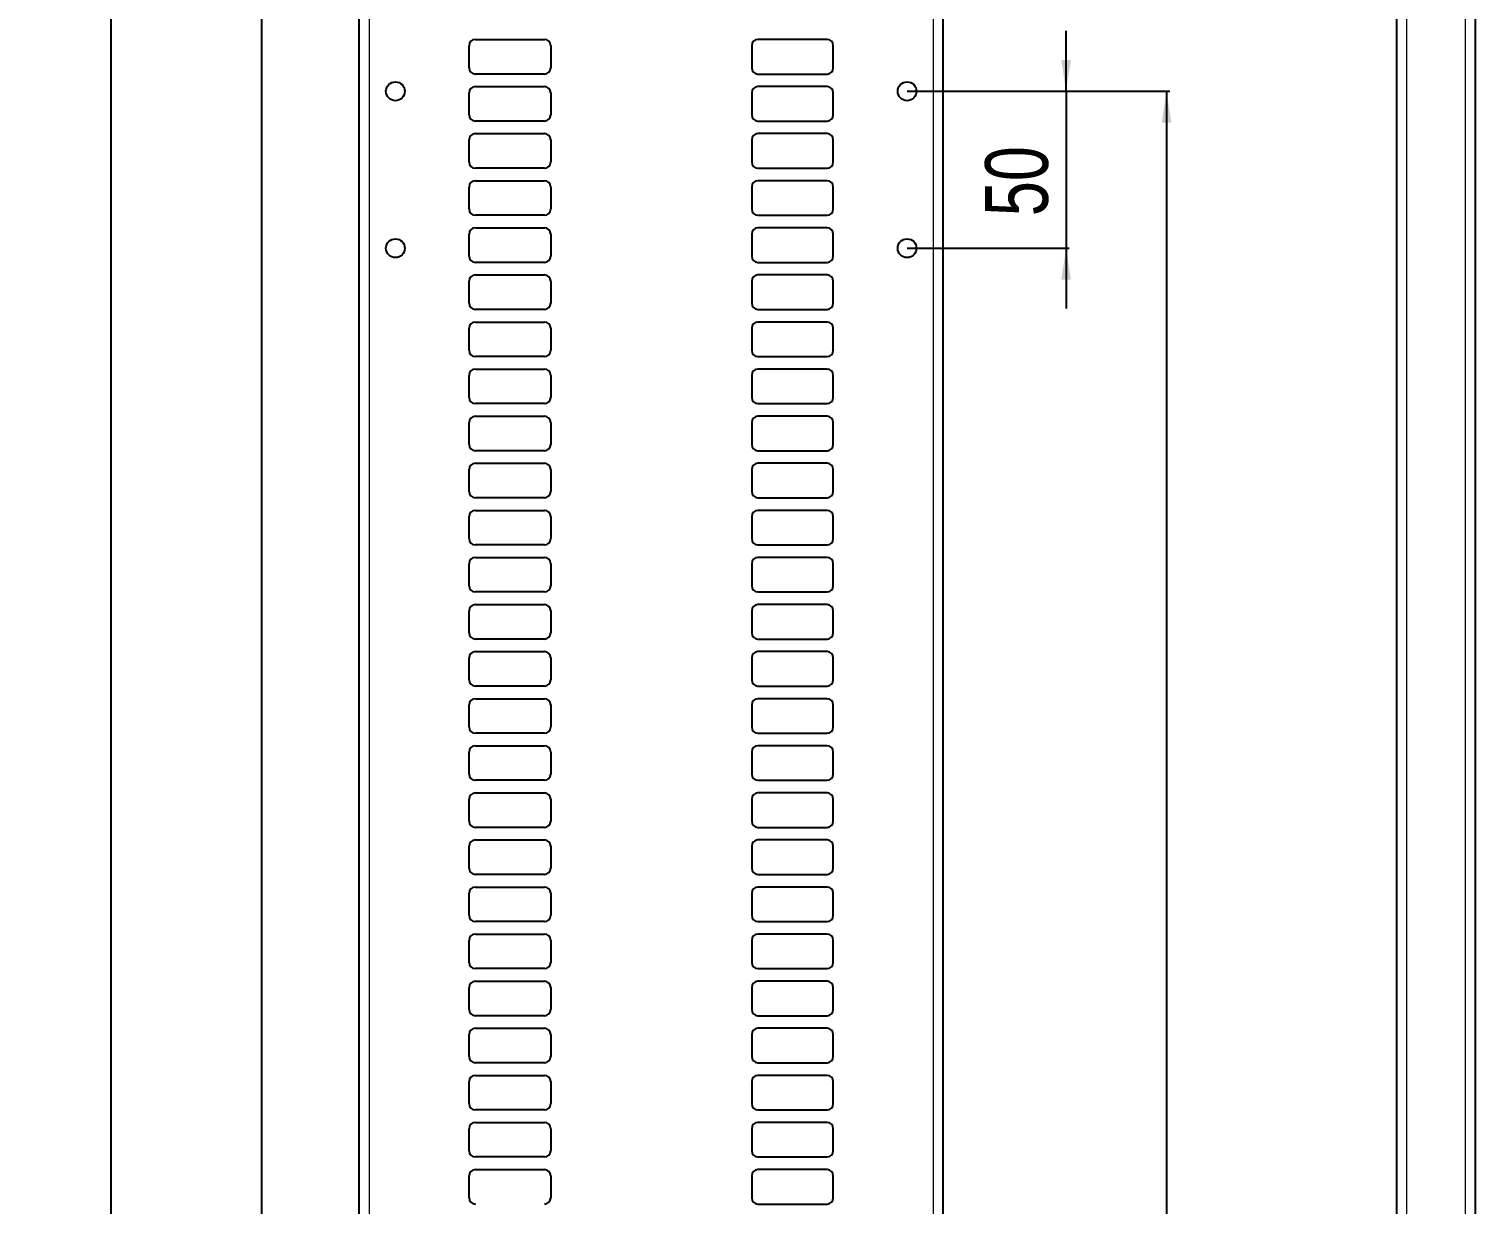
# Model space of a CAD drawing. Header units: millimetres. Extents: x -312 to 553, y -456 to 1988.
# Drawn here: x -312.1 to 148.6, y 1396.8 to 1771.1 of the extents above; entities that cross this region are included whole.
import ezdxf

# ---------------------------------------------------------------- set-up
doc = ezdxf.new("R2010")
doc.units = ezdxf.units.MM
doc.layers.add('FORMAT', color=7, linetype='Continuous')
doc.styles.add('SLDTEXTSTYLE0', font='TXT', dxfattribs={"width": 0.75})
doc.dimstyles.new('SLDDIMSTYLE0', dxfattribs={"dimtxt": 20, "dimasz": 10, "dimexe": 0, "dimexo": 0.0625, "dimgap": 5, "dimtad": 2, "dimdec": 1, "dimrnd": 1e-09, "dimzin": 12, "dimdsep": 46, "dimtxsty": 'SLDTEXTSTYLE0', "dimsah": 1, "dimcen": 0.09, "dimadec": 0, "dimazin": 3, "dimtfac": 1, "dimtofl": 0, "dimtmove": 0, "dimatfit": 3, "dimfxl": 0, "dimfrac": 2, "dimtolj": 1, "dimtzin": 12, "dimarcsym": 0})
doc.dimstyles.new('SLDDIMSTYLE1', dxfattribs={"dimtxt": 20, "dimasz": 10, "dimexe": 0, "dimexo": 0.0625, "dimgap": 5, "dimtad": 2, "dimdec": 1, "dimrnd": 1e-09, "dimzin": 12, "dimdsep": 46, "dimtxsty": 'SLDTEXTSTYLE0', "dimsah": 1, "dimcen": 0.09, "dimadec": 0, "dimazin": 3, "dimtfac": 1, "dimtmove": 0, "dimatfit": 0, "dimfxl": 0, "dimfrac": 2, "dimtolj": 1, "dimtzin": 12, "dimarcsym": 0})

# ---------------------------------------------------------------- blocks, each defined once
blk = doc.blocks.new('_D')
at = {"layer": 'FORMAT'}
for p, q in [((-178.34, 1842.76), (-286.98, 1842.76)), ((-285.98, 1842.76), (-285.98, -240.26)), ((-178.34, -240.26), (-286.98, -240.26))]:
    blk.add_line(p, q, dxfattribs=at)
for points in [[(-285.98, 1842.76), (-287.52, 1832.76), (-284.45, 1832.76)], [(-285.98, -240.26), (-284.45, -230.26), (-287.52, -230.26)]]:
    blk.add_solid(points, dxfattribs=at)
at = {"layer": 'FORMAT', "insert": (-311.77, 771.7), "char_height": 20, "attachment_point": 1, "rotation": 90, "style": 'SLDTEXTSTYLE0'}
blk.add_mtext('2083', dxfattribs=at)
blk = doc.blocks.new('_D_2')
at = {"layer": 'FORMAT'}
for p, q in [((-32.32, 1751.25), (51.32, 1751.25)), ((50.32, 1751.25), (50.32, -148.75)), ((-32.32, -148.75), (51.32, -148.75))]:
    blk.add_line(p, q, dxfattribs=at)
for points in [[(50.32, 1751.25), (48.78, 1741.25), (51.85, 1741.25)], [(50.32, -148.75), (51.85, -138.75), (48.78, -138.75)]]:
    blk.add_solid(points, dxfattribs=at)
at = {"layer": 'FORMAT', "insert": (24.53, 771.7), "char_height": 20, "attachment_point": 1, "rotation": 90, "style": 'SLDTEXTSTYLE0'}
blk.add_mtext('1900', dxfattribs=at)
blk = doc.blocks.new('_D_3')
at = {"layer": 'FORMAT'}
for p, q in [((18.32, 1751.25), (18.32, 1770.48)), ((-32.32, 1751.25), (19.32, 1751.25)), ((18.32, 1751.25), (18.32, 1701.25)), ((-32.32, 1701.25), (19.32, 1701.25)), ((18.32, 1701.25), (18.32, 1682.02))]:
    blk.add_line(p, q, dxfattribs=at)
for points in [[(18.32, 1751.25), (19.85, 1761.25), (16.78, 1761.25)], [(18.32, 1701.25), (16.78, 1691.25), (19.85, 1691.25)]]:
    blk.add_solid(points, dxfattribs=at)
at = {"layer": 'FORMAT', "insert": (-7.47, 1711.47), "char_height": 20, "attachment_point": 1, "rotation": 90, "style": 'SLDTEXTSTYLE0'}
blk.add_mtext('50', dxfattribs=at)
blk = doc.blocks.new('_D_5')
at = {"layer": 'FORMAT'}
for p, q in [((-191.84, 1826.25), (-238.98, 1826.25)), ((-237.98, 1826.25), (-237.98, -223.75)), ((-191.84, -223.75), (-238.98, -223.75))]:
    blk.add_line(p, q, dxfattribs=at)
for points in [[(-237.98, 1826.25), (-239.52, 1816.25), (-236.45, 1816.25)], [(-237.98, -223.75), (-236.45, -213.75), (-239.52, -213.75)]]:
    blk.add_solid(points, dxfattribs=at)
at = {"layer": 'FORMAT', "insert": (-263.77, 771.7), "char_height": 20, "attachment_point": 1, "rotation": 90, "style": 'SLDTEXTSTYLE0'}
blk.add_mtext('2050', dxfattribs=at)

msp = doc.modelspace()

# ---------------------------------------------------------------- linework, layer by layer
at = {"color": 7, "linetype": 'Continuous', "lineweight": 25}
for p, q in [((-206.83, -240.25), (-206.83, 1842.75)), ((-20.83, -240.25), (-20.83, 1842.75)), ((148.6, 1842.75), (148.6, -228.87)), ((123.6, 1813.55), (123.6, -221.25)), ((-171.83, 1758.75), (-171.83, 1765.75)), ((-169.83, 1767.75), (-147.83, 1767.75)), ((-145.83, 1765.75), (-145.83, 1758.75)), ((-81.83, 1765.75), (-81.83, 1758.75)), ((-57.83, 1767.75), (-79.83, 1767.75)), ((-55.83, 1758.75), (-55.83, 1765.75)), ((-147.83, 1756.75), (-169.83, 1756.75)), ((-79.83, 1756.75), (-57.83, 1756.75)), ((-171.83, 1743.75), (-171.83, 1750.75)), ((-169.83, 1752.75), (-147.83, 1752.75)), ((-145.83, 1750.75), (-145.83, 1743.75)), ((-81.83, 1750.75), (-81.83, 1743.75)), ((-57.83, 1752.75), (-79.83, 1752.75)), ((-55.83, 1743.75), (-55.83, 1750.75)), ((-147.83, 1741.75), (-169.83, 1741.75)), ((-79.83, 1741.75), (-57.83, 1741.75)), ((-169.83, 1737.75), (-147.83, 1737.75)), ((-57.83, 1737.75), (-79.83, 1737.75)), ((-171.83, 1728.75), (-171.83, 1735.75)), ((-145.83, 1735.75), (-145.83, 1728.75)), ((-81.83, 1735.75), (-81.83, 1728.75)), ((-55.83, 1728.75), (-55.83, 1735.75)), ((-147.83, 1726.75), (-169.83, 1726.75)), ((-79.83, 1726.75), (-57.83, 1726.75)), ((-171.83, 1713.75), (-171.83, 1720.75)), ((-169.83, 1722.75), (-147.83, 1722.75)), ((-145.83, 1720.75), (-145.83, 1713.75)), ((-81.83, 1720.75), (-81.83, 1713.75)), ((-57.83, 1722.75), (-79.83, 1722.75)), ((-55.83, 1713.75), (-55.83, 1720.75)), ((-147.83, 1711.75), (-169.83, 1711.75)), ((-79.83, 1711.75), (-57.83, 1711.75)), ((-171.83, 1698.75), (-171.83, 1705.75)), ((-169.83, 1707.75), (-147.83, 1707.75)), ((-145.83, 1705.75), (-145.83, 1698.75)), ((-81.83, 1705.75), (-81.83, 1698.75)), ((-57.83, 1707.75), (-79.83, 1707.75)), ((-55.83, 1698.75), (-55.83, 1705.75)), ((-147.83, 1696.75), (-169.83, 1696.75)), ((-79.83, 1696.75), (-57.83, 1696.75)), ((-171.83, 1683.75), (-171.83, 1690.75)), ((-169.83, 1692.75), (-147.83, 1692.75)), ((-145.83, 1690.75), (-145.83, 1683.75)), ((-81.83, 1690.75), (-81.83, 1683.75)), ((-57.83, 1692.75), (-79.83, 1692.75)), ((-55.83, 1683.75), (-55.83, 1690.75)), ((-147.83, 1681.75), (-169.83, 1681.75)), ((-79.83, 1681.75), (-57.83, 1681.75)), ((-169.83, 1677.75), (-147.83, 1677.75)), ((-57.83, 1677.75), (-79.83, 1677.75)), ((-171.83, 1668.75), (-171.83, 1675.75)), ((-145.83, 1675.75), (-145.83, 1668.75)), ((-81.83, 1675.75), (-81.83, 1668.75)), ((-55.83, 1668.75), (-55.83, 1675.75)), ((-147.83, 1666.75), (-169.83, 1666.75)), ((-79.83, 1666.75), (-57.83, 1666.75)), ((-171.83, 1653.75), (-171.83, 1660.75)), ((-169.83, 1662.75), (-147.83, 1662.75)), ((-145.83, 1660.75), (-145.83, 1653.75)), ((-81.83, 1660.75), (-81.83, 1653.75)), ((-57.83, 1662.75), (-79.83, 1662.75)), ((-55.83, 1653.75), (-55.83, 1660.75)), ((-147.83, 1651.75), (-169.83, 1651.75)), ((-79.83, 1651.75), (-57.83, 1651.75)), ((-171.83, 1638.75), (-171.83, 1645.75)), ((-169.83, 1647.75), (-147.83, 1647.75)), ((-145.83, 1645.75), (-145.83, 1638.75)), ((-81.83, 1645.75), (-81.83, 1638.75)), ((-57.83, 1647.75), (-79.83, 1647.75)), ((-55.83, 1638.75), (-55.83, 1645.75)), ((-147.83, 1636.75), (-169.83, 1636.75)), ((-79.83, 1636.75), (-57.83, 1636.75)), ((-171.83, 1623.75), (-171.83, 1630.75)), ((-169.83, 1632.75), (-147.83, 1632.75)), ((-145.83, 1630.75), (-145.83, 1623.75)), ((-81.83, 1630.75), (-81.83, 1623.75)), ((-57.83, 1632.75), (-79.83, 1632.75)), ((-55.83, 1623.75), (-55.83, 1630.75)), ((-147.83, 1621.75), (-169.83, 1621.75)), ((-79.83, 1621.75), (-57.83, 1621.75)), ((-169.83, 1617.75), (-147.83, 1617.75)), ((-57.83, 1617.75), (-79.83, 1617.75)), ((-171.83, 1608.75), (-171.83, 1615.75)), ((-145.83, 1615.75), (-145.83, 1608.75)), ((-81.83, 1615.75), (-81.83, 1608.75)), ((-55.83, 1608.75), (-55.83, 1615.75)), ((-147.83, 1606.75), (-169.83, 1606.75)), ((-79.83, 1606.75), (-57.83, 1606.75)), ((-171.83, 1593.75), (-171.83, 1600.75)), ((-169.83, 1602.75), (-147.83, 1602.75)), ((-145.83, 1600.75), (-145.83, 1593.75)), ((-81.83, 1600.75), (-81.83, 1593.75)), ((-57.83, 1602.75), (-79.83, 1602.75)), ((-55.83, 1593.75), (-55.83, 1600.75)), ((-147.83, 1591.75), (-169.83, 1591.75)), ((-79.83, 1591.75), (-57.83, 1591.75)), ((-171.83, 1578.75), (-171.83, 1585.75)), ((-169.83, 1587.75), (-147.83, 1587.75)), ((-145.83, 1585.75), (-145.83, 1578.75)), ((-81.83, 1585.75), (-81.83, 1578.75)), ((-57.83, 1587.75), (-79.83, 1587.75)), ((-55.83, 1578.75), (-55.83, 1585.75)), ((-147.83, 1576.75), (-169.83, 1576.75)), ((-79.83, 1576.75), (-57.83, 1576.75)), ((-169.83, 1572.75), (-147.83, 1572.75)), ((-57.83, 1572.75), (-79.83, 1572.75)), ((-171.83, 1563.75), (-171.83, 1570.75)), ((-145.83, 1570.75), (-145.83, 1563.75)), ((-81.83, 1570.75), (-81.83, 1563.75)), ((-55.83, 1563.75), (-55.83, 1570.75)), ((-147.83, 1561.75), (-169.83, 1561.75)), ((-79.83, 1561.75), (-57.83, 1561.75)), ((-169.83, 1557.75), (-147.83, 1557.75)), ((-57.83, 1557.75), (-79.83, 1557.75)), ((-171.83, 1548.75), (-171.83, 1555.75)), ((-145.83, 1555.75), (-145.83, 1548.75)), ((-81.83, 1555.75), (-81.83, 1548.75)), ((-55.83, 1548.75), (-55.83, 1555.75)), ((-147.83, 1546.75), (-169.83, 1546.75)), ((-79.83, 1546.75), (-57.83, 1546.75)), ((-171.83, 1533.75), (-171.83, 1540.75)), ((-169.83, 1542.75), (-147.83, 1542.75)), ((-145.83, 1540.75), (-145.83, 1533.75)), ((-81.83, 1540.75), (-81.83, 1533.75)), ((-57.83, 1542.75), (-79.83, 1542.75)), ((-55.83, 1533.75), (-55.83, 1540.75)), ((-147.83, 1531.75), (-169.83, 1531.75)), ((-79.83, 1531.75), (-57.83, 1531.75)), ((-171.83, 1518.75), (-171.83, 1525.75)), ((-169.83, 1527.75), (-147.83, 1527.75)), ((-145.83, 1525.75), (-145.83, 1518.75)), ((-81.83, 1525.75), (-81.83, 1518.75)), ((-57.83, 1527.75), (-79.83, 1527.75)), ((-55.83, 1518.75), (-55.83, 1525.75)), ((-147.83, 1516.75), (-169.83, 1516.75)), ((-79.83, 1516.75), (-57.83, 1516.75)), ((-169.83, 1512.75), (-147.83, 1512.75)), ((-57.83, 1512.75), (-79.83, 1512.75)), ((-171.83, 1503.75), (-171.83, 1510.75)), ((-145.83, 1510.75), (-145.83, 1503.75)), ((-81.83, 1510.75), (-81.83, 1503.75)), ((-55.83, 1503.75), (-55.83, 1510.75)), ((-147.83, 1501.75), (-169.83, 1501.75)), ((-169.83, 1497.75), (-147.83, 1497.75)), ((-79.83, 1501.75), (-57.83, 1501.75)), ((-57.83, 1497.75), (-79.83, 1497.75)), ((-171.83, 1488.75), (-171.83, 1495.75)), ((-145.83, 1495.75), (-145.83, 1488.75)), ((-81.83, 1495.75), (-81.83, 1488.75)), ((-55.83, 1488.75), (-55.83, 1495.75)), ((-147.83, 1486.75), (-169.83, 1486.75)), ((-79.83, 1486.75), (-57.83, 1486.75)), ((-171.83, 1473.75), (-171.83, 1480.75)), ((-169.83, 1482.75), (-147.83, 1482.75)), ((-145.83, 1480.75), (-145.83, 1473.75)), ((-81.83, 1480.75), (-81.83, 1473.75)), ((-57.83, 1482.75), (-79.83, 1482.75)), ((-55.83, 1473.75), (-55.83, 1480.75)), ((-147.83, 1471.75), (-169.83, 1471.75)), ((-79.83, 1471.75), (-57.83, 1471.75)), ((-171.83, 1458.75), (-171.83, 1465.75)), ((-169.83, 1467.75), (-147.83, 1467.75)), ((-145.83, 1465.75), (-145.83, 1458.75)), ((-81.83, 1465.75), (-81.83, 1458.75)), ((-57.83, 1467.75), (-79.83, 1467.75)), ((-55.83, 1458.75), (-55.83, 1465.75)), ((-147.83, 1456.75), (-169.83, 1456.75)), ((-79.83, 1456.75), (-57.83, 1456.75)), ((-169.83, 1452.75), (-147.83, 1452.75)), ((-57.83, 1452.75), (-79.83, 1452.75)), ((-171.83, 1443.75), (-171.83, 1450.75)), ((-145.83, 1450.75), (-145.83, 1443.75)), ((-81.83, 1450.75), (-81.83, 1443.75)), ((-55.83, 1443.75), (-55.83, 1450.75)), ((-147.83, 1441.75), (-169.83, 1441.75)), ((-169.83, 1437.75), (-147.83, 1437.75)), ((-79.83, 1441.75), (-57.83, 1441.75)), ((-57.83, 1437.75), (-79.83, 1437.75)), ((-171.83, 1428.75), (-171.83, 1435.75)), ((-145.83, 1435.75), (-145.83, 1428.75)), ((-81.83, 1435.75), (-81.83, 1428.75)), ((-55.83, 1428.75), (-55.83, 1435.75)), ((-147.83, 1426.75), (-169.83, 1426.75)), ((-79.83, 1426.75), (-57.83, 1426.75)), ((-171.83, 1413.75), (-171.83, 1420.75)), ((-169.83, 1422.75), (-147.83, 1422.75)), ((-145.83, 1420.75), (-145.83, 1413.75)), ((-81.83, 1420.75), (-81.83, 1413.75)), ((-57.83, 1422.75), (-79.83, 1422.75)), ((-55.83, 1413.75), (-55.83, 1420.75)), ((-147.83, 1411.75), (-169.83, 1411.75)), ((-79.83, 1411.75), (-57.83, 1411.75)), ((-171.83, 1398.75), (-171.83, 1405.75)), ((-169.83, 1407.75), (-147.83, 1407.75)), ((-145.83, 1405.75), (-145.83, 1398.75)), ((-81.83, 1405.75), (-81.83, 1398.75)), ((-57.83, 1407.75), (-79.83, 1407.75)), ((-55.83, 1398.75), (-55.83, 1405.75)), ((-79.83, 1396.75), (-57.83, 1396.75))]:
    msp.add_line(p, q, dxfattribs=at)
at = {"color": 8, "linetype": 'Continuous', "lineweight": 18}
for p, q in [((-203.73, 1842.75), (-203.73, -240.25)), ((-23.93, -240.25), (-23.93, 1842.75)), ((126.7, 1842.75), (126.7, -216.62)), ((145.5, -231.77), (145.5, 1842.75))]:
    msp.add_line(p, q, dxfattribs=at)
at = {"color": 7, "linetype": 'Continuous', "lineweight": 25}
for centre in [(-195.33, 1751.25), (-32.33, 1751.25), (-195.33, 1701.25), (-32.33, 1701.25)]:
    msp.add_circle(centre, 3, dxfattribs=at)
for centre, start, end in [((-169.83, 1765.75), 90, 180), ((-147.83, 1765.75), 0, 90), ((-79.83, 1765.75), 90, 180), ((-57.83, 1765.75), 0, 90), ((-169.83, 1758.75), 180, 270), ((-147.83, 1758.75), 270, 0), ((-79.83, 1758.75), 180, 270), ((-57.83, 1758.75), 270, 0), ((-169.83, 1750.75), 90, 180), ((-147.83, 1750.75), 0, 90), ((-79.83, 1750.75), 90, 180), ((-57.83, 1750.75), 0, 90), ((-169.83, 1743.75), 180, 270), ((-147.83, 1743.75), 270, 0), ((-79.83, 1743.75), 180, 270), ((-57.83, 1743.75), 270, 0), ((-169.83, 1735.75), 90, 180), ((-147.83, 1735.75), 0, 90), ((-79.83, 1735.75), 90, 180), ((-57.83, 1735.75), 0, 90), ((-169.83, 1728.75), 180, 270), ((-147.83, 1728.75), 270, 360), ((-79.83, 1728.75), 180, 270), ((-57.83, 1728.75), 270, 0), ((-169.83, 1720.75), 90, 180), ((-147.83, 1720.75), 0, 90), ((-79.83, 1720.75), 90, 180), ((-57.83, 1720.75), 0, 90), ((-169.83, 1713.75), 180, 270), ((-147.83, 1713.75), 270, 0), ((-79.83, 1713.75), 180, 270), ((-57.83, 1713.75), 270, 0), ((-169.83, 1705.75), 90, 180), ((-147.83, 1705.75), 0, 90), ((-79.83, 1705.75), 90, 180), ((-57.83, 1705.75), 0, 90), ((-169.83, 1698.75), 180, 270), ((-147.83, 1698.75), 270, 0), ((-79.83, 1698.75), 180, 270), ((-57.83, 1698.75), 270, 0), ((-169.83, 1690.75), 90, 180), ((-147.83, 1690.75), 0, 90), ((-79.83, 1690.75), 90, 180), ((-57.83, 1690.75), 0, 90), ((-169.83, 1683.75), 180, 270), ((-147.83, 1683.75), 270, 360), ((-79.83, 1683.75), 180, 270), ((-57.83, 1683.75), 270, 0), ((-169.83, 1675.75), 90, 180), ((-147.83, 1675.75), 0, 90), ((-79.83, 1675.75), 90, 180), ((-57.83, 1675.75), 0, 90), ((-169.83, 1668.75), 180, 270), ((-147.83, 1668.75), 270, 360), ((-79.83, 1668.75), 180, 270), ((-57.83, 1668.75), 270, 0), ((-169.83, 1660.75), 90, 180), ((-147.83, 1660.75), 0, 90), ((-79.83, 1660.75), 90, 180), ((-57.83, 1660.75), 0, 90), ((-169.83, 1653.75), 180, 270), ((-147.83, 1653.75), 270, 0), ((-79.83, 1653.75), 180, 270), ((-57.83, 1653.75), 270, 0), ((-169.83, 1645.75), 90, 180), ((-147.83, 1645.75), 0, 90), ((-79.83, 1645.75), 90, 180), ((-57.83, 1645.75), 0, 90), ((-169.83, 1638.75), 180, 270), ((-147.83, 1638.75), 270, 0), ((-79.83, 1638.75), 180, 270), ((-57.83, 1638.75), 270, 0), ((-169.83, 1630.75), 90, 180), ((-147.83, 1630.75), 0, 90), ((-79.83, 1630.75), 90, 180), ((-57.83, 1630.75), 0, 90), ((-169.83, 1623.75), 180, 270), ((-147.83, 1623.75), 270, 360), ((-79.83, 1623.75), 180, 270), ((-57.83, 1623.75), 270, 0), ((-169.83, 1615.75), 90, 180), ((-147.83, 1615.75), 0, 90), ((-79.83, 1615.75), 90, 180), ((-57.83, 1615.75), 0, 90), ((-169.83, 1608.75), 180, 270), ((-147.83, 1608.75), 270, 360), ((-79.83, 1608.75), 180, 270), ((-57.83, 1608.75), 270, 0), ((-169.83, 1600.75), 90, 180), ((-147.83, 1600.75), 0, 90), ((-79.83, 1600.75), 90, 180), ((-57.83, 1600.75), 0, 90), ((-169.83, 1593.75), 180, 270), ((-147.83, 1593.75), 270, 0), ((-79.83, 1593.75), 180, 270), ((-57.83, 1593.75), 270, 0), ((-169.83, 1585.75), 90, 180), ((-147.83, 1585.75), 0, 90), ((-79.83, 1585.75), 90, 180), ((-57.83, 1585.75), 0, 90), ((-169.83, 1578.75), 180, 270), ((-147.83, 1578.75), 270, 360), ((-79.83, 1578.75), 180, 270), ((-57.83, 1578.75), 270, 0), ((-169.83, 1570.75), 90, 180), ((-147.83, 1570.75), 0, 90), ((-79.83, 1570.75), 90, 180), ((-57.83, 1570.75), 0, 90), ((-169.83, 1563.75), 180, 270), ((-147.83, 1563.75), 270, 360), ((-79.83, 1563.75), 180, 270), ((-57.83, 1563.75), 270, 0), ((-169.83, 1555.75), 90, 180), ((-147.83, 1555.75), 0, 90), ((-79.83, 1555.75), 90, 180), ((-57.83, 1555.75), 0, 90), ((-169.83, 1548.75), 180, 270), ((-147.83, 1548.75), 270, 0), ((-79.83, 1548.75), 180, 270), ((-57.83, 1548.75), 270, 0), ((-169.83, 1540.75), 90, 180), ((-147.83, 1540.75), 0, 90), ((-79.83, 1540.75), 90, 180), ((-57.83, 1540.75), 0, 90), ((-169.83, 1533.75), 180, 270), ((-147.83, 1533.75), 270, 0), ((-79.83, 1533.75), 180, 270), ((-57.83, 1533.75), 270, 0), ((-169.83, 1525.75), 90, 180), ((-147.83, 1525.75), 0, 90), ((-79.83, 1525.75), 90, 180), ((-57.83, 1525.75), 0, 90), ((-169.83, 1518.75), 180, 270), ((-147.83, 1518.75), 270, 360), ((-79.83, 1518.75), 180, 270), ((-57.83, 1518.75), 270, 0), ((-169.83, 1510.75), 90, 180), ((-147.83, 1510.75), 0, 90), ((-79.83, 1510.75), 90, 180), ((-57.83, 1510.75), 0, 90), ((-169.83, 1503.75), 180, 270), ((-147.83, 1503.75), 270, 360), ((-79.83, 1503.75), 180, 270), ((-57.83, 1503.75), 270, 0), ((-169.83, 1495.75), 90, 180), ((-147.83, 1495.75), 0, 90), ((-79.83, 1495.75), 90, 180), ((-57.83, 1495.75), 0, 90), ((-169.83, 1488.75), 180, 270), ((-147.83, 1488.75), 270, 0), ((-79.83, 1488.75), 180, 270), ((-57.83, 1488.75), 270, 0), ((-169.83, 1480.75), 90, 180), ((-147.83, 1480.75), 0, 90), ((-79.83, 1480.75), 90, 180), ((-57.83, 1480.75), 0, 90), ((-169.83, 1473.75), 180, 270), ((-147.83, 1473.75), 270, 360), ((-79.83, 1473.75), 180, 270), ((-57.83, 1473.75), 270, 0), ((-169.83, 1465.75), 90, 180), ((-147.83, 1465.75), 0, 90), ((-79.83, 1465.75), 90, 180), ((-57.83, 1465.75), 0, 90), ((-169.83, 1458.75), 180, 270), ((-147.83, 1458.75), 270, 360), ((-79.83, 1458.75), 180, 270), ((-57.83, 1458.75), 270, 0), ((-169.83, 1450.75), 90, 180), ((-147.83, 1450.75), 0, 90), ((-79.83, 1450.75), 90, 180), ((-57.83, 1450.75), 0, 90), ((-169.83, 1443.75), 180, 270), ((-147.83, 1443.75), 270, 0), ((-79.83, 1443.75), 180, 270), ((-57.83, 1443.75), 270, 0), ((-169.83, 1435.75), 90, 180), ((-147.83, 1435.75), 0, 90), ((-79.83, 1435.75), 90, 180), ((-57.83, 1435.75), 0, 90), ((-169.83, 1428.75), 180, 270), ((-147.83, 1428.75), 270, 0), ((-79.83, 1428.75), 180, 270), ((-57.83, 1428.75), 270, 0), ((-169.83, 1420.75), 90, 180), ((-147.83, 1420.75), 0, 90), ((-79.83, 1420.75), 90, 180), ((-57.83, 1420.75), 0, 90), ((-169.83, 1413.75), 180, 270), ((-147.83, 1413.75), 270, 360), ((-79.83, 1413.75), 180, 270), ((-57.83, 1413.75), 270, 0), ((-169.83, 1405.75), 90, 180), ((-147.83, 1405.75), 0, 90), ((-79.83, 1405.75), 90, 180), ((-57.83, 1405.75), 0, 90), ((-169.83, 1398.75), 180, 270), ((-147.83, 1398.75), 270, 360), ((-79.83, 1398.75), 180, 270), ((-57.83, 1398.75), 270, 0)]:
    msp.add_arc(centre, 2, start, end, dxfattribs=at)

# ---------------------------------------------------------------- dimensions: what is measured, and where the dimension line sits
at = {"layer": 'FORMAT'}
for base, p1, p2, dimstyle, picture, middle in [((-285.98, -240.26), (-178.33, 1842.76), (-178.33, -240.26), 'SLDDIMSTYLE0', '_D', (-285.98, 801.25)), ((-237.98, -223.75), (-191.83, 1826.25), (-191.83, -223.75), 'SLDDIMSTYLE0', '_D_5', (-237.98, 801.25)), ((18.32, 1701.25), (-32.33, 1751.25), (-32.33, 1701.25), 'SLDDIMSTYLE1', '_D_3', (18.32, 1726.25)), ((50.32, -148.75), (-32.33, 1751.25), (-32.33, -148.75), 'SLDDIMSTYLE0', '_D_2', (50.32, 801.25))]:
    dim = msp.add_linear_dim(base=base, p1=p1, p2=p2, angle=90, dimstyle=dimstyle, dxfattribs=at)
    dim.commit()
    dim.dimension.update_dxf_attribs({"geometry": picture, "text_midpoint": middle, "dimtype": 160})

doc.saveas('drawing.dxf')
